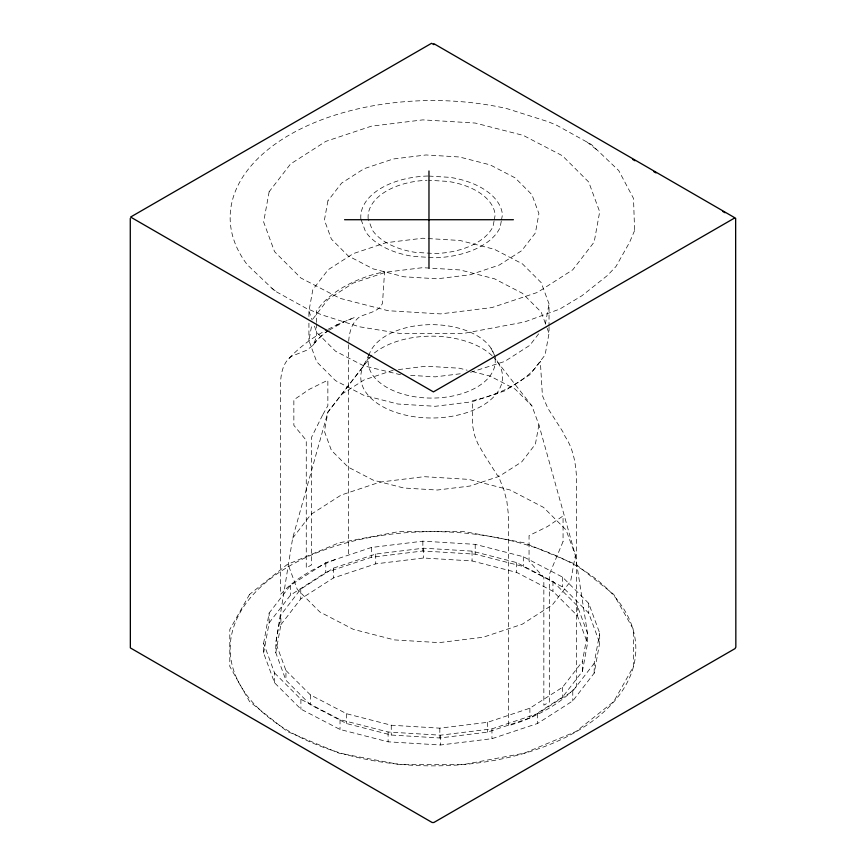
<?xml version="1.0" encoding="UTF-8"?>
<svg xmlns="http://www.w3.org/2000/svg" width="866" height="866" viewBox="0 0 866 866"><rect width="100%" height="100%" fill="white"/><g stroke="black" fill="none" stroke-linecap="round" stroke-linejoin="round"><path stroke-width="0.65" stroke-dasharray="4.33 3.25" d="M316.447 323.732L316.328 335.326L315.614 339.32L313.005 345.188L306.856 350.189L291.745 356.175C283.182 361.966 280.985 373.008 280.562 382.675L280.562 594.347L287.35 587.57A168.253 97.144 0 0 1 336.82 559.003M316.458 322.444L316.577 310.851L321.34 304.67A120.222 69.41 0 0 1 373.874 274.338L384.58 271.588L382.501 303.317C378.29 312.745 366.61 312.723 358.795 317.465C351.087 323.657 348.944 333.995 348.565 343.412M492.094 355.688A70.882 40.918 0 0 0 372.218 354.789L327.922 412.075L292.654 538.143L275.789 642.897L275.789 652.704L285.942 680.286L310.364 704.707L346.649 723.565L391.259 735.039L439.831 737.984L487.59 732.127L529.884 718.022L562.564 697.076L582.428 671.312L587.527 643.276L587.527 633.457L575.37 555.301L538.912 424.87L531.919 405.894L497.831 362.41L494.995 356.5M308.924 316.523L308.924 311.165L312.853 289.569L328.149 269.737L353.317 253.597L385.89 242.74L422.684 238.226L460.095 240.499L494.454 249.321L522.404 263.859L541.207 282.662L549.033 303.901L549.033 325.324M549.033 326.655L549.033 333.356L545.093 354.952L529.797 374.783L504.629 390.923L472.057 401.781L435.273 406.295L397.862 404.021L363.504 395.188L335.553 380.661L316.74 361.858L308.924 340.619L311.695 325.367M263.632 643.265L269.142 613.031L290.554 585.275L325.778 562.683L371.362 547.485L422.857 541.163L475.207 544.346L523.302 556.708L562.424 577.048L588.739 603.364L599.683 633.089L599.683 642.908L594.184 673.131L572.772 700.897L537.548 723.489L491.953 738.687L440.469 744.998L388.109 741.826L340.024 729.464L300.903 709.124L274.576 682.809L263.632 653.072L263.632 643.265L274.576 672.99L274.576 682.809M263.632 653.072L269.142 622.849L269.142 613.031M582.428 671.312L582.428 661.505L587.527 633.457L577.373 605.886L552.963 581.465L516.666 562.597L472.057 551.133L423.496 548.189L375.725 554.045L333.432 568.15L300.762 589.097L280.898 614.849L275.789 642.897L285.942 670.468L285.942 680.286M275.789 652.704L280.898 624.667L280.898 614.849M494.01 221.263L493.068 226.383A63.575 36.708 0 0 1 434.992 253.543L415.204 252.342A63.575 36.708 0 0 1 372.304 230.031L368.602 219.975M494.237 219.975L495.157 214.963A63.575 36.708 0 0 0 448.112 181.427L428.973 180.269M501.262 221.231L500.126 227.477A70.882 40.918 0 0 1 435.371 257.754L413.309 256.412A70.882 40.918 0 0 1 365.484 231.547L361.23 219.975M501.49 219.975L502.442 214.736A70.882 40.918 0 0 0 450.006 177.357L428.973 176.079M545.331 324.23L549.033 303.901M538.912 424.87L535.394 444.171L521.733 461.892L499.249 476.311L470.151 486.01L437.276 490.037L403.859 488.013L373.17 480.121L348.197 467.142L331.397 450.342L324.414 431.365L327.922 412.075L363.19 366.48L369.068 354.302M594.184 673.131L594.184 663.324L599.683 633.089M312.853 319.024L328.149 299.181L353.317 283.041L385.89 272.184L422.684 267.67L460.095 269.943L494.454 278.776L522.404 293.303L541.207 312.106L546.727 327.099M313.005 345.188L317.14 339.84L315.018 342.33L321.676 335.662L319.392 337.632L327.391 331.267M292.654 538.143L310.97 514.393L341.096 495.081L380.087 482.081L424.124 476.679L468.907 479.396L510.042 489.972L543.502 507.357L566.018 529.873L575.37 555.301L570.672 581.151L552.356 604.901L522.23 624.224L483.239 637.224L439.192 642.626L394.409 639.909L353.285 629.333L319.814 611.937L297.309 589.421L287.945 564.004M269.142 622.849L290.554 595.083L325.778 572.502L371.362 557.303L422.857 550.982L475.207 554.164L523.302 566.526L562.424 586.856L588.739 613.182L599.683 642.908M280.898 624.667L300.762 598.915L333.432 577.958L375.725 563.863L423.496 558.007L472.057 560.952L516.666 572.415L552.963 591.283L577.373 615.694L587.527 643.276M538.652 333.854L529.797 345.339L504.629 361.479L469.426 372.661M285.942 670.468L310.364 694.889L346.649 713.757L391.259 725.221L439.831 728.165L487.59 722.309L529.884 708.204L562.564 687.258L582.428 661.505M274.576 672.99L300.903 699.306L340.024 719.646L388.109 732.008L440.469 735.191L491.953 728.869L537.548 713.671L572.772 691.079L594.184 663.324M289.082 358.34C299.928 346.736 312.918 337.166 326.991 329.827M325.042 332.782L328.149 330.79M329.188 330.13L344.722 321.427L340.555 323.332M341.594 394.344L364.077 379.936L393.175 370.237M328.16 329.221L338.368 324.187M336.17 325.096L354.226 317.606L348.587 319.89M398.436 369.587L426.04 366.199L459.456 368.223L467.131 370.204M460.236 373.787L435.273 376.851L408.546 375.227M400.536 374.74L363.504 365.744L335.553 351.217L316.74 332.414L314.445 326.157M472.251 371.514L490.156 376.115L515.118 389.094L531.919 405.894M587.007 142.067L597.876 150.695M271.783 288.107L276.568 291.907M491.011 348.219L494.421 355.309M547.193 328.355L549.033 333.356M308.924 311.165L312.139 319.911M588.739 603.364L588.739 613.182M577.373 605.886L577.373 615.694M572.772 691.079L572.772 700.897M562.564 687.258L562.564 697.076M562.424 577.048L562.424 586.856M552.963 581.465L552.963 591.283M537.548 713.671L537.548 723.489M529.884 708.204L529.884 718.022M523.302 556.708L523.302 566.526M516.666 562.597L516.666 572.415M491.953 728.869L491.953 738.687M487.59 722.309L487.59 732.127M475.207 544.346L475.207 554.164M472.057 551.133L472.057 560.952M440.469 735.191L440.469 744.998M439.831 728.165L439.831 737.984M423.496 548.189L423.496 558.007M422.857 541.163L422.857 550.982M391.259 725.221L391.259 735.039M388.109 732.008L388.109 741.826M375.725 554.045L375.725 563.863M371.362 547.485L371.362 557.303M348.565 344.765L348.565 555.084M346.649 713.757L346.649 723.565M340.024 719.646L340.024 729.464M333.432 568.15L333.432 577.958M325.778 562.683L325.778 572.502M310.364 694.889L310.364 704.707M308.924 323.213L308.924 340.619M300.903 699.306L300.903 709.124M300.762 589.097L300.762 598.915M290.554 585.275L290.554 595.083M360.873 219.022A70.882 40.918 0 0 1 427.956 176.014M368.169 218.806A63.575 36.708 0 0 1 427.025 180.269M493.046 356.619A70.882 40.918 0 0 1 431.809 417.997A70.882 40.918 0 0 1 370.128 356.77M368.862 355.612A63.575 36.708 0 0 1 471.104 332.587A63.575 36.708 0 0 1 455.808 395.329A63.575 36.708 0 0 1 368.559 356.889M269.142 191.743L263.632 221.967L274.576 251.692L300.903 278.018L340.024 298.348L388.109 310.71L440.469 313.893L491.953 307.571L537.548 292.372L572.772 269.791L594.184 242.025L599.683 211.802L588.739 182.066L562.424 155.75L523.302 135.41L475.207 123.048L422.857 119.876L371.362 126.187L325.778 141.385L290.554 163.977L269.142 191.743M327.922 200.836L324.414 220.126L331.397 239.103L348.197 255.903L373.17 268.882L403.859 276.774L437.276 278.798L470.151 274.771L499.249 265.072L521.733 250.653L535.394 232.932L538.912 213.631L531.919 194.666L515.118 177.866L490.156 164.876L459.456 156.984L426.04 154.96L393.175 158.998L364.077 168.697L341.594 183.116L327.922 200.836M563.062 541.499L549.315 574.494L549.315 702.11L543.848 705.13L543.848 577.525L529.05 561.136L529.05 535.61L547.431 526.582L563.062 515.974L563.062 541.499M634.605 230.54L629.604 242.285L615.964 266.522L607.445 275.464L581.909 295.761L559.782 309.065L524.439 322.011L463.635 333.421L399.691 333.421L359.271 326.753L321.838 314.867L306.088 308.253L274.663 290.857L247.243 264.704A202.839 117.105 0 0 1 286.635 136.579A202.839 117.105 0 0 1 506.729 108.553L548.319 121.76L556.773 125.31L591.337 144.46L618.757 170.613L633.511 198.422L634.605 230.54M322.574 415.095L311.576 437.243L311.576 564.848L306.261 567.955L306.261 440.35L293.855 425.336L293.855 399.821L309.487 389.213L327.857 380.185L327.857 405.71L322.574 415.095M249.56 594.422L229.804 629.539L229.804 666.452L249.56 701.557L287.144 731.424L338.877 753.128L399.691 764.537L463.635 764.537L524.439 753.128L576.171 731.424L613.756 701.557L633.511 666.452L633.511 629.539L613.756 594.422L576.171 564.556L524.439 542.863L463.635 531.453L399.691 531.453L338.877 542.863L287.144 564.556L249.56 594.422M540.341 361.512L535.567 367.693A120.222 69.41 0 0 1 483.033 398.024L472.327 400.774L472.576 425.542L474.416 434.905L477.707 443.392L484.495 455.213L497.463 475.499L498.112 475.326L503.882 489.853L506.848 501.122L508.342 514.188L508.342 725.86L520.098 721.941A168.253 97.144 0 0 0 569.568 693.374L576.355 686.597L576.355 474.925C575.468 461.654 572.729 447.787 565.173 436.616L562.943 431.918L547.777 408.146L542.419 395.643L540.341 361.512M312.875 743.125A202.839 117.105 0 0 0 634.605 661.646A202.839 117.105 0 0 0 351.52 541.521A202.839 117.105 0 0 0 312.875 743.125"/><path stroke-width="1.3" d="M130.279 218.438L130.355 647.909L432.156 822.505L433.844 822.505L734.996 648.634L735.84 647.173L735.645 218.254L433.844 43.657M734.379 218.145L433.422 391.897L130.582 217.052L431.539 43.3L433.877 44.653M344.56 219.715L513.397 219.715M632.656 159.409L634.995 160.762M653.7 171.565L656.038 172.919M722.688 211.391L725.026 212.744M428.973 170.981L428.973 268.46"/></g></svg>
